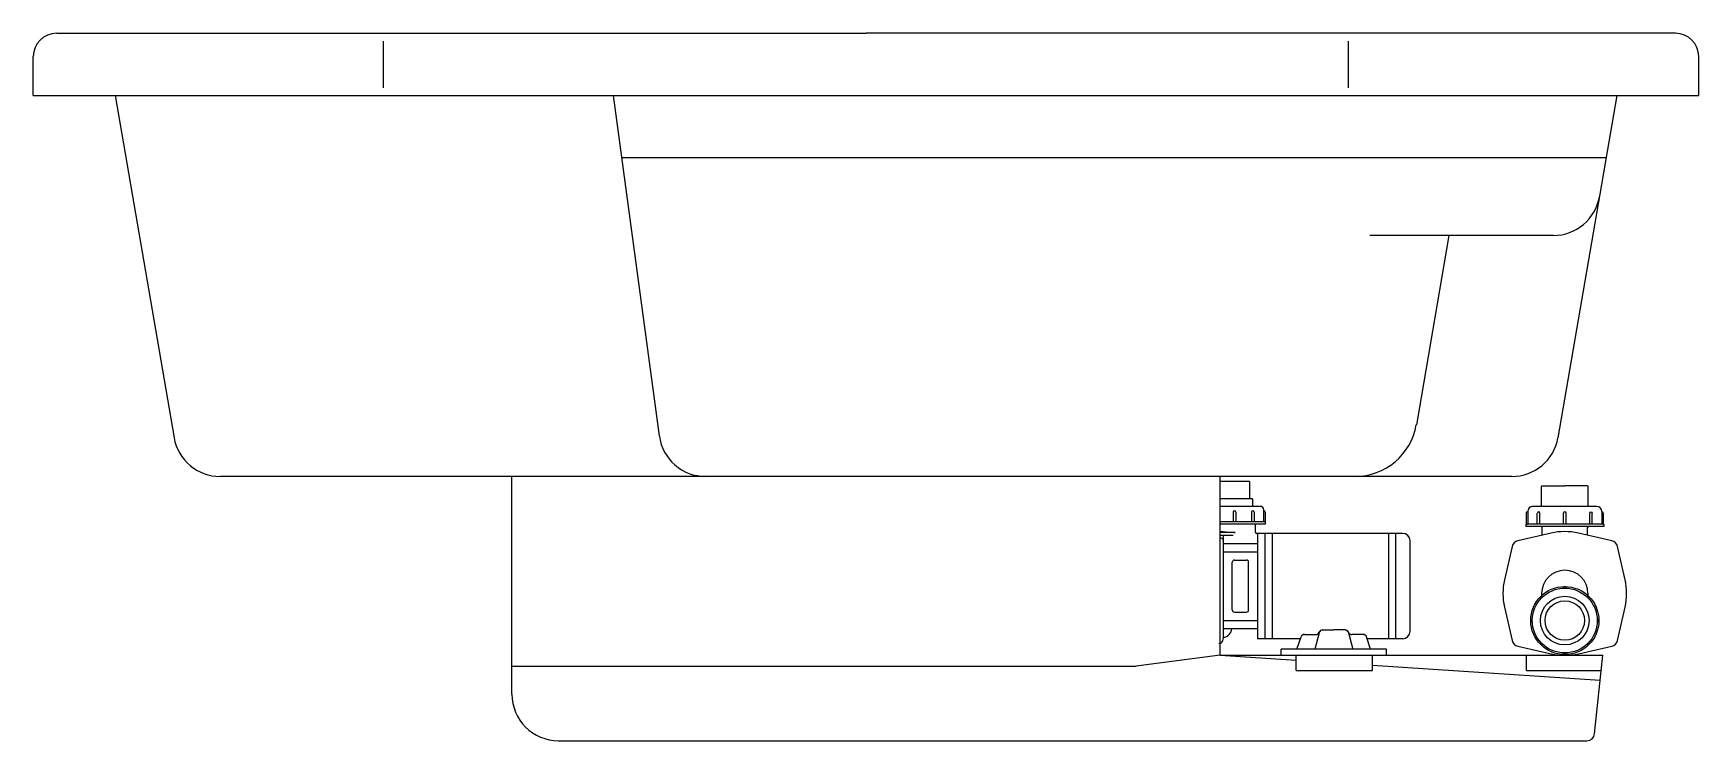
# Model space of a CAD drawing. Header units: millimetres. Extents: x -1147.01 to -1144.87, y 2257.66 to 2258.57.
import ezdxf

# ---------------------------------------------------------------- set-up
doc = ezdxf.new("R2010")
doc.units = ezdxf.units.MM
doc.header["$LTSCALE"] = 10
doc.layers.add('jacuzzi', color=1, linetype='Continuous')

msp = doc.modelspace()

# ---------------------------------------------------------------- linework, layer by layer
at = {"layer": 'jacuzzi'}
for p, q in [((-1146.981, 2258.5683), (-1145.941, 2258.5683)), ((-1146.561, 2258.4983), (-1146.561, 2258.5583)), ((-1144.901, 2258.5683), (-1145.941, 2258.5683)), ((-1145.3211, 2258.4983), (-1145.3211, 2258.5583)), ((-1147.011, 2258.4883), (-1147.011, 2258.5383)), ((-1144.871, 2258.4883), (-1144.871, 2258.5383)), ((-1147.011, 2258.4883), (-1144.871, 2258.4883)), ((-1146.9059, 2258.4883), (-1146.8301, 2258.0481)), ((-1146.2658, 2258.4883), (-1146.2066, 2258.0503)), ((-1144.9762, 2258.4883), (-1145.0519, 2258.0481)), ((-1144.9899, 2258.4083), (-1146.2549, 2258.4083)), ((-1145.0577, 2258.3083), (-1145.2938, 2258.3083)), ((-1145.1919, 2258.3083), (-1145.2338, 2258.0648)), ((-1146.0354, 2257.9983), (-1146.771, 2257.9983)), ((-1146.396, 2257.7183), (-1146.396, 2257.9983)), ((-1146.396, 2257.7183), (-1146.396, 2257.9983)), ((-1145.111, 2257.9983), (-1146.0354, 2257.9983)), ((-1145.486, 2257.7683), (-1145.486, 2257.9983)), ((-1145.486, 2257.7683), (-1145.486, 2257.9983)), ((-1145.4481, 2257.9917), (-1145.486, 2257.9917)), ((-1145.4481, 2257.9918), (-1145.4481, 2257.9695)), ((-1145.4444, 2257.9695), (-1145.486, 2257.9695)), ((-1145.4344, 2257.9598), (-1145.486, 2257.9598)), ((-1145.4444, 2257.9695), (-1145.4444, 2257.9599)), ((-1145.4281, 2257.9399), (-1145.486, 2257.9399)), ((-1145.4281, 2257.9369), (-1145.486, 2257.9369)), ((-1145.4693, 2257.9523), (-1145.4693, 2257.9399)), ((-1145.4657, 2257.9523), (-1145.4657, 2257.9399)), ((-1145.4458, 2257.9523), (-1145.4458, 2257.9399)), ((-1145.4422, 2257.9523), (-1145.4422, 2257.9399)), ((-1145.4407, 2257.9264), (-1145.4407, 2257.9369)), ((-1145.4299, 2257.9542), (-1145.4299, 2257.9554)), ((-1145.4299, 2257.9541), (-1145.4299, 2257.9553)), ((-1145.4299, 2257.9399), (-1145.4299, 2257.9541)), ((-1145.4281, 2257.9523), (-1145.4281, 2257.9369)), ((-1145.4665, 2257.9262), (-1145.486, 2257.9262)), ((-1145.4692, 2257.9224), (-1145.486, 2257.9224)), ((-1145.4845, 2257.9188), (-1145.486, 2257.9188)), ((-1145.4819, 2257.9224), (-1145.4819, 2257.8126)), ((-1145.2512, 2257.925), (-1145.4392, 2257.925)), ((-1145.4378, 2257.925), (-1145.4378, 2257.8027)), ((-1145.4378, 2257.923), (-1145.4378, 2257.8027)), ((-1145.4285, 2257.925), (-1145.4285, 2257.7895)), ((-1145.4193, 2257.925), (-1145.4193, 2257.7895)), ((-1145.2698, 2257.9251), (-1145.2698, 2257.7895)), ((-1145.2698, 2257.925), (-1145.2698, 2257.7895)), ((-1145.2605, 2257.9251), (-1145.2605, 2257.7895)), ((-1145.2605, 2257.925), (-1145.2605, 2257.7895)), ((-1145.242, 2257.9158), (-1145.242, 2257.7988)), ((-1145.242, 2257.9157), (-1145.242, 2257.7988)), ((-1145.4378, 2257.9116), (-1145.4819, 2257.9116)), ((-1145.4378, 2257.9008), (-1145.4819, 2257.9008)), ((-1145.4705, 2257.8265), (-1145.4705, 2257.8878)), ((-1145.4677, 2257.8906), (-1145.4521, 2257.8906)), ((-1145.4493, 2257.8265), (-1145.4493, 2257.8878)), ((-1145.4819, 2257.8127), (-1145.4819, 2257.8027)), ((-1145.4378, 2257.8126), (-1145.4819, 2257.8126)), ((-1145.4819, 2257.8126), (-1145.4819, 2257.8027)), ((-1145.4677, 2257.8238), (-1145.4521, 2257.8238)), ((-1145.4378, 2257.8127), (-1145.4378, 2257.8027)), ((-1145.4378, 2257.8126), (-1145.4378, 2257.8027)), ((-1145.4819, 2257.8027), (-1145.4378, 2257.8027)), ((-1145.4819, 2257.8027), (-1145.4819, 2257.7979)), ((-1145.4819, 2257.8027), (-1145.4819, 2257.7978)), ((-1145.4819, 2257.7979), (-1145.4819, 2257.7914)), ((-1145.4819, 2257.7978), (-1145.4819, 2257.7914)), ((-1145.4819, 2257.7914), (-1145.4819, 2257.7893)), ((-1145.4819, 2257.7914), (-1145.4819, 2257.7893)), ((-1145.4378, 2257.8027), (-1145.4378, 2257.7895)), ((-1145.4378, 2257.8027), (-1145.4378, 2257.7895)), ((-1145.3828, 2257.7895), (-1145.4378, 2257.7895)), ((-1145.3872, 2257.7762), (-1145.382, 2257.7918)), ((-1145.3872, 2257.7761), (-1145.382, 2257.7918)), ((-1145.3776, 2257.795), (-1145.363, 2257.795)), ((-1145.3776, 2257.7949), (-1145.363, 2257.7949)), ((-1145.3589, 2257.7973), (-1145.3644, 2257.7762)), ((-1145.3589, 2257.7973), (-1145.3644, 2257.7761)), ((-1145.3544, 2257.8008), (-1145.3399, 2257.8008)), ((-1145.3544, 2257.8008), (-1145.3399, 2257.8008)), ((-1145.3254, 2257.8008), (-1145.3399, 2257.8008)), ((-1145.3254, 2257.8008), (-1145.3399, 2257.8008)), ((-1145.3209, 2257.7973), (-1145.3154, 2257.7762)), ((-1145.3209, 2257.7973), (-1145.3154, 2257.7761)), ((-1145.3022, 2257.795), (-1145.3168, 2257.795)), ((-1145.3022, 2257.7949), (-1145.3168, 2257.7949)), ((-1145.2926, 2257.7762), (-1145.2978, 2257.7918)), ((-1145.2926, 2257.7761), (-1145.2978, 2257.7918)), ((-1145.2512, 2257.7895), (-1145.297, 2257.7895)), ((-1145.2512, 2257.7895), (-1145.297, 2257.7895)), ((-1145.486, 2257.7683), (-1145.5938, 2257.7543)), ((-1145.486, 2257.7683), (-1144.9942, 2257.7683)), ((-1145.486, 2257.7683), (-1145.3883, 2257.7619)), ((-1145.2723, 2257.7762), (-1145.4075, 2257.7762)), ((-1145.4075, 2257.7684), (-1145.4075, 2257.7762)), ((-1145.2723, 2257.7761), (-1145.4075, 2257.7761)), ((-1145.4075, 2257.7683), (-1145.4075, 2257.7761)), ((-1145.4075, 2257.7684), (-1145.2723, 2257.7684)), ((-1145.4075, 2257.7683), (-1145.2723, 2257.7683)), ((-1145.3883, 2257.7485), (-1145.3883, 2257.7683)), ((-1145.2901, 2257.7485), (-1145.2901, 2257.7683)), ((-1145.2723, 2257.7684), (-1145.2723, 2257.7762)), ((-1145.2723, 2257.7683), (-1145.2723, 2257.7761)), ((-1145.0923, 2257.7485), (-1145.0923, 2257.7683)), ((-1145.0048, 2257.6673), (-1144.9942, 2257.7683)), ((-1146.396, 2257.7543), (-1145.5938, 2257.7543)), ((-1145.3883, 2257.7485), (-1145.2901, 2257.7485)), ((-1145.2901, 2257.7555), (-1144.9975, 2257.7363)), ((-1145.0923, 2257.7485), (-1144.9962, 2257.7485)), ((-1146.336, 2257.6583), (-1145.0147, 2257.6583))]:
    msp.add_line(p, q, dxfattribs=at)
at = {"layer": 'jacuzzi', "linetype": 'Continuous'}
for p, q in [((-1145.0732, 2257.9596), (-1145.0732, 2257.9854)), ((-1145.0724, 2257.9862), (-1145.0431, 2257.9862)), ((-1145.0138, 2257.9862), (-1145.0431, 2257.9862)), ((-1145.013, 2257.9596), (-1145.013, 2257.9854)), ((-1145.0019, 2257.9596), (-1145.0845, 2257.9596)), ((-1144.9931, 2257.937), (-1145.0931, 2257.937)), ((-1145.0931, 2257.937), (-1145.0931, 2257.9337)), ((-1145.0926, 2257.9512), (-1145.0926, 2257.937)), ((-1145.0911, 2257.9527), (-1145.091, 2257.9527)), ((-1145.0906, 2257.9533), (-1145.0906, 2257.9378)), ((-1145.0784, 2257.937), (-1145.0784, 2257.9511)), ((-1145.0753, 2257.937), (-1145.0753, 2257.9511)), ((-1145.0447, 2257.937), (-1145.0447, 2257.9511)), ((-1145.0414, 2257.937), (-1145.0414, 2257.9511)), ((-1145.0108, 2257.937), (-1145.0108, 2257.9511)), ((-1145.0078, 2257.937), (-1145.0078, 2257.9511)), ((-1144.9956, 2257.9533), (-1144.9956, 2257.9378)), ((-1144.9951, 2257.9527), (-1144.9952, 2257.9527)), ((-1144.9936, 2257.9512), (-1144.9936, 2257.937)), ((-1144.9931, 2257.937), (-1144.9931, 2257.9337)), ((-1145.0607, 2257.9253), (-1145.1036, 2257.9156)), ((-1144.9931, 2257.9337), (-1145.0931, 2257.9337)), ((-1145.072, 2257.9228), (-1145.072, 2257.9322)), ((-1144.9826, 2257.9156), (-1145.0255, 2257.9253)), ((-1145.0141, 2257.9228), (-1145.0141, 2257.9322)), ((-1145.1109, 2257.9083), (-1145.1206, 2257.8654)), ((-1144.9656, 2257.8654), (-1144.9753, 2257.9083)), ((-1145.1206, 2257.8302), (-1145.1109, 2257.7873)), ((-1145.0729, 2257.8478), (-1145.0729, 2257.845)), ((-1145.0133, 2257.8478), (-1145.0133, 2257.845)), ((-1144.9753, 2257.7873), (-1144.9656, 2257.8302)), ((-1145.1036, 2257.78), (-1145.0607, 2257.7703)), ((-1145.0255, 2257.7703), (-1144.9826, 2257.78))]:
    msp.add_line(p, q, dxfattribs=at)
for radius in [0.0438, 0.0417, 0.0313, 0.0254]:
    msp.add_circle((-1145.0431, 2257.8129), radius, dxfattribs=at)
at = {"layer": 'jacuzzi'}
for centre, radius, start, end in [((-1146.981, 2258.5383), 0.03, 90, 180), ((-1144.901, 2258.5383), 0.03, 0, 90), ((-1145.0577, 2258.3683), 0.06, 270, 350.2391), ((-1145.3127, 2258.0783), 0.08, 270, 350.2391), ((-1146.771, 2258.0583), 0.06, 189.7609, 270), ((-1146.1471, 2258.0583), 0.06, 187.6939, 270), ((-1145.111, 2258.0583), 0.06, 270, 350.2391), ((-1145.4344, 2257.9553), 0.0045, 0, 90), ((-1145.4675, 2257.9523), 0.0018, 0, 180), ((-1145.444, 2257.9523), 0.0018, 0, 180), ((-1145.4299, 2257.9523), 0.0018, 0, 90), ((-1145.457, 2258.1639), 0.2379, 263.0025, 263.8792), ((-1145.4845, 2257.9162), 0.00261, 0, 90), ((-1145.457, 2258.1639), 0.2379, 263.8792, 265.7986), ((-1145.457, 2258.1639), 0.2379, 265.7986, 267.7181), ((-1145.4392, 2257.9264), 0.00141, 180, 270), ((-1145.2512, 2257.9158), 0.00928, 0, 90), ((-1145.2512, 2257.9157), 0.00928, 0, 90), ((-1145.4677, 2257.8878), 0.00278, 90, 180), ((-1145.4521, 2257.8878), 0.00278, 0, 90), ((-1145.4677, 2257.8265), 0.00278, 180, 270), ((-1145.4521, 2257.8265), 0.00278, 270, 0), ((-1145.4878, 2257.7893), 0.00585, 270, 0), ((-1145.4878, 2257.7893), 0.00585, 270, 0), ((-1145.4824, 2257.8027), 0.0113, 272.3872, 0), ((-1145.4824, 2257.8027), 0.0113, 272.3872, 0), ((-1145.3776, 2257.7904), 0.00464, 90, 161.6055), ((-1145.3776, 2257.7903), 0.00464, 90, 161.6055), ((-1145.363, 2257.7996), 0.00464, 270, 338.1026), ((-1145.363, 2257.7996), 0.00464, 270, 338.1026), ((-1145.3544, 2257.7962), 0.00464, 90, 158.1026), ((-1145.3544, 2257.7961), 0.00464, 90, 158.1026), ((-1145.3254, 2257.7962), 0.00464, 21.8974, 90), ((-1145.3254, 2257.7961), 0.00464, 21.8974, 90), ((-1145.3168, 2257.7996), 0.00464, 201.8974, 270), ((-1145.3168, 2257.7996), 0.00464, 201.8974, 270), ((-1145.3022, 2257.7904), 0.00464, 18.3945, 90), ((-1145.3022, 2257.7903), 0.00464, 18.3945, 90), ((-1145.2512, 2257.7988), 0.00928, 270, 0), ((-1145.2512, 2257.7988), 0.00928, 270, 0), ((-1146.336, 2257.7183), 0.06, 180, 270), ((-1145.0147, 2257.6683), 0.01, 270, 354)]:
    msp.add_arc(centre, radius, start, end, dxfattribs=at)
at = {"layer": 'jacuzzi', "linetype": 'Continuous'}
for centre, radius, start, end in [((-1145.0724, 2257.9854), 0.000762, 90, 180), ((-1145.0138, 2257.9854), 0.000762, 0, 90), ((-1145.0843, 2257.9533), 0.0063, 90, 180), ((-1145.0019, 2257.9533), 0.0063, 0, 90), ((-1145.0911, 2257.9512), 0.0015, 90, 180), ((-1145.0913, 2257.9377), 0.000684, 272.0095, 9.8027), ((-1145.091, 2257.9531), 0.0004, 270, 0), ((-1145.0431, 2257.9511), 0.00165, 0, 180), ((-1144.9952, 2257.9531), 0.0004, 180, 270), ((-1144.9949, 2257.9377), 0.000684, 170.1973, 267.9905), ((-1144.9951, 2257.9512), 0.0015, 0, 90), ((-1145.1015, 2257.9062), 0.00965, 102.7958, 167.2042), ((-1145.0736, 2257.9322), 0.00152, 0, 90), ((-1145.0431, 2257.8478), 0.0795, 77.2042, 102.7958), ((-1145.0126, 2257.9322), 0.00152, 90, 180), ((-1144.9847, 2257.9062), 0.00965, 12.7958, 77.2042), ((-1145.0431, 2257.8478), 0.0298, 0, 180), ((-1145.0431, 2257.8478), 0.0795, 167.2042, 192.7958), ((-1145.0451, 2257.8549), 0.0004, 272.7869, 4.1886), ((-1145.0431, 2257.855), 0.00165, 355.8114, 184.1886), ((-1145.041, 2257.8549), 0.0004, 175.8114, 267.2131), ((-1145.0431, 2257.8478), 0.0795, 347.2042, 12.7958), ((-1145.0729, 2257.8427), 0.00165, 40.8114, 229.1886), ((-1145.0742, 2257.8411), 0.0004, 317.7869, 49.1886), ((-1145.0713, 2257.844), 0.0004, 220.8114, 312.2131), ((-1145.0148, 2257.844), 0.0004, 227.7869, 319.1886), ((-1145.0133, 2257.8427), 0.00165, 310.8114, 139.1886), ((-1145.0119, 2257.8411), 0.0004, 130.8114, 222.2131), ((-1145.0852, 2257.8129), 0.00165, 85.8114, 274.1886), ((-1145.0851, 2257.8149), 0.0004, 265.8114, 357.2131), ((-1145.0851, 2257.8108), 0.0004, 2.7869, 94.1886), ((-1145.0011, 2257.8149), 0.0004, 182.7869, 274.1886), ((-1145.0011, 2257.8108), 0.0004, 85.8114, 177.2131), ((-1145.0009, 2257.8129), 0.00165, 265.8114, 94.1886), ((-1145.1015, 2257.7894), 0.00965, 192.7958, 257.2042), ((-1144.9847, 2257.7894), 0.00965, 282.7958, 347.2042), ((-1145.0729, 2257.7831), 0.00165, 130.8114, 319.1886), ((-1145.0742, 2257.7846), 0.0004, 310.8114, 42.2131), ((-1145.0713, 2257.7817), 0.0004, 47.7869, 139.1886), ((-1145.0431, 2257.8478), 0.0795, 257.2042, 282.7958), ((-1145.0451, 2257.7709), 0.0004, 355.8114, 87.2131), ((-1145.0431, 2257.7707), 0.00165, 175.8114, 4.1886), ((-1145.041, 2257.7709), 0.0004, 92.7869, 184.1886), ((-1145.0148, 2257.7817), 0.0004, 40.8114, 132.2131), ((-1145.0133, 2257.7831), 0.00165, 220.8114, 49.1886), ((-1145.0119, 2257.7846), 0.0004, 137.7869, 229.1886)]:
    msp.add_arc(centre, radius, start, end, dxfattribs=at)
msp.add_ellipse((-1145.0768, 2257.9511), major_axis=(0, 0.00165), ratio=0.913483, start_param=-1.570796, end_param=1.570796, dxfattribs=at)
at = {"layer": 'jacuzzi', "linetype": 'Continuous', "extrusion": (0, 0, -1)}
msp.add_ellipse((-1145.0093, 2257.9511), major_axis=(0, 0.00165), ratio=0.913483, start_param=-1.570796, end_param=1.570796, dxfattribs=at)

doc.saveas('drawing.dxf')
